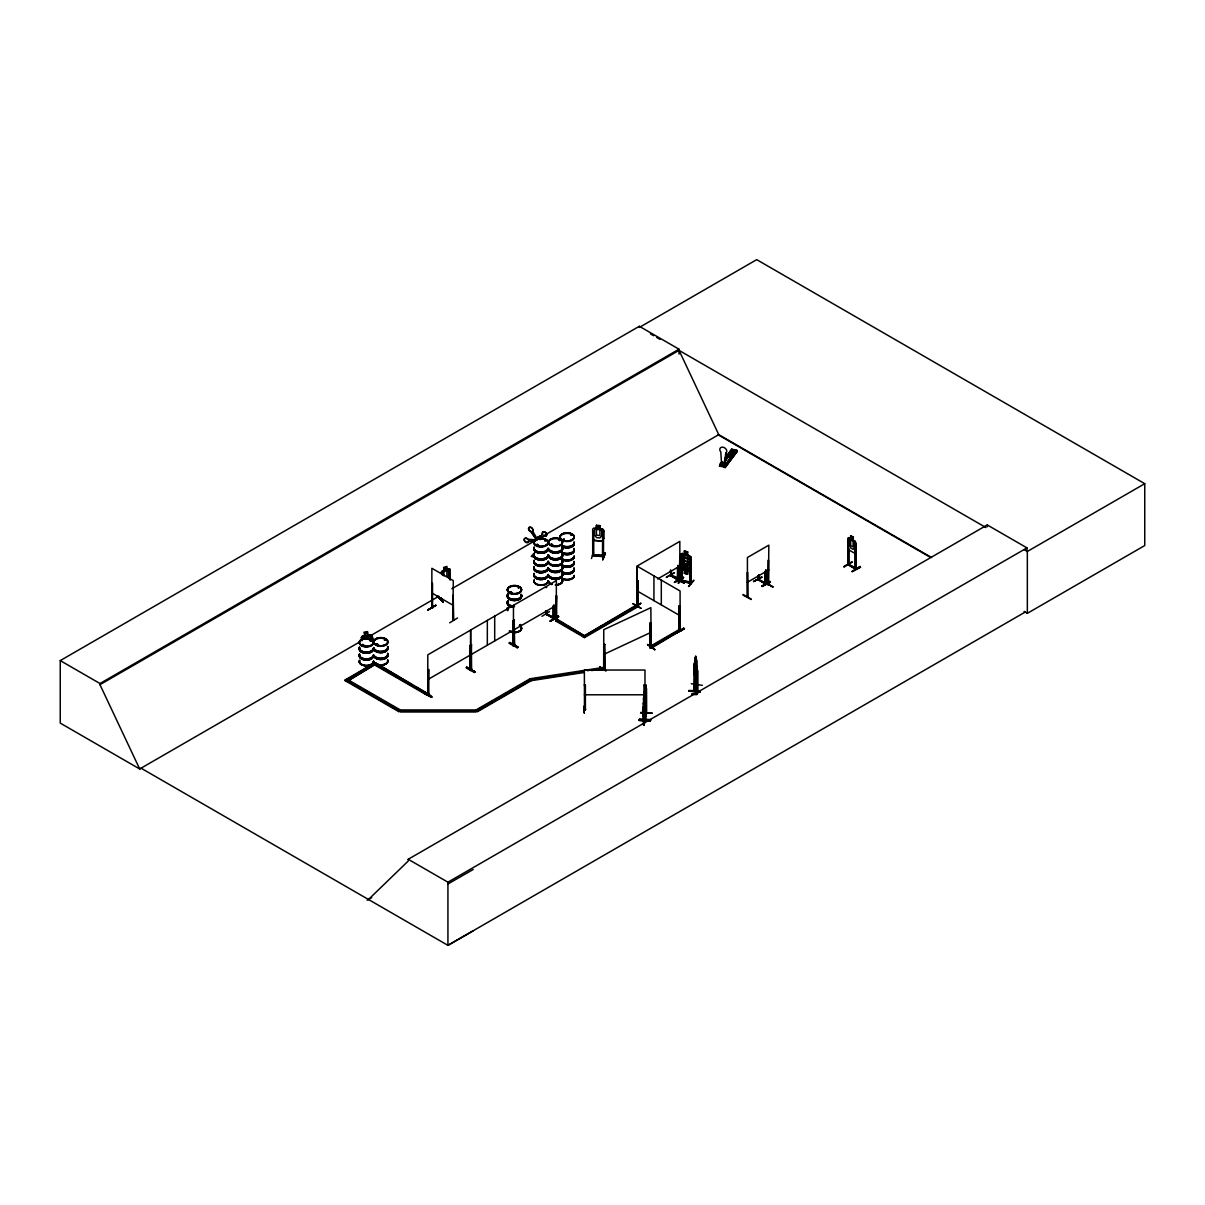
<?xml version="1.0" encoding="UTF-8"?>
<svg xmlns="http://www.w3.org/2000/svg" width="1205" height="1205" viewBox="0 0 1205 1205"><rect width="100%" height="100%" fill="white"/><g stroke="black" fill="none" stroke-linecap="round" stroke-linejoin="round"><path stroke-width="1.5" d="M643.47 714.098L643.545 706.733L643.274 708.856M643.907 706.793L644.208 692.167L643.816 695.496M643.214 709.971L644.163 703.148L643.741 708.495L643.56 706.763M696.55 684.847L694.14 691.052M694.893 668.127L695.616 660.476L694.924 690.676L694.14 690.149L696.309 684.847M696.339 684.515L696.821 684.576M728.182 456.138C729.853 459.587 731.736 453.592 728.272 456.213M603.66 669.513L603.765 629.688L650.866 607.666L651.107 647.718L650.293 648.049L651.227 646.708L650.098 646.814M603.66 668.609L604.91 668.353L604.142 668.715M649.977 646.965L651.122 646.724M643.756 706.507L643.726 703.6M696.49 669.829L696.611 668.429M644.163 715.409L644.283 699.005L643.395 704.082M643.786 701.551L643.44 703.705M643.621 709.052L644.057 703.539L644.223 704.895M696.294 668.519L696.821 666.38L696.129 693.658M639.448 718.918L650.745 719.611M643.952 710.393L643.395 716.297L643.756 714.67M645.805 693.538L645.217 699.036L645.006 697.68M696.897 675.222L696.309 680.72L696.098 679.349M644.389 709.474L643.515 716.297L643.274 714.535M725.756 453.155L725.033 464.904L721.539 464.046L720.816 451.95A3.796 2.847 36.1 0 1 720.816 447.582A3.796 2.847 36.1 0 1 725.756 448.772A3.796 2.847 36.1 0 1 725.756 453.155L724.943 465.025L721.012 464.151C721.238 458.909 721.946 470.778 721.735 463.066L723.331 463.458L723.331 466.169L721.735 465.778M643.545 725.335L643.53 698.734M696.144 670.116L694.698 661.711L696.204 669.317L694.472 675.071L696.535 666.455L694.472 675.071L694.11 672.661M644.223 710.573L643.937 712.697M643.591 699.457L644.073 692.152M644.916 693.101L644.931 691.263L644.916 701.28M696.023 694.246L696.144 672.947M688.718 690.872C699.171 689.109 708.344 694.17 688.718 690.872L699.834 692.242M688.823 690.45L699.939 691.821M645.006 691.986L645.323 689.878M546.965 610.995L546.663 614.746L545.955 613.375L546.769 613.842M553.185 617.547L554.24 618.677L553.878 604.654M553.155 606.01L553.155 618.481L553.411 617.261M554.149 617.728L546.769 614.098L554.24 617.773M636.978 605.347L638.078 604.729M637.942 606.401L636.858 606.22L636.978 566.124L679.831 541.376L679.831 581.156L679.033 581.638L680.207 581.307M679.108 630.577L679.334 605.588L679.876 630.968L678.972 630.456L680.177 630.772L680.072 590.977L637.219 566.23L637.174 606.115L638.032 605.829L636.481 604.985L582.904 636.692L602.38 625.44M643.756 707.968L644.057 705.964M643.756 713.661L644.148 711.236M643.997 715.559L643.741 717.894M650.399 720.936L639.087 720.364L650.459 720.575M643.545 698.81L644.434 693.749L644.238 695.315M643.666 698.81L644.073 696.385M643.756 704.082L643.952 702.379M644.419 705.964L643.651 711.04L643.545 708.751M644.359 721.313L644.991 719.777L643.922 724.747M644.313 724.13L644.931 720.726M723.482 463.036L721.991 463.774L722.925 464.03M722.774 464.241L722.141 463.548L723.497 463.142M722.94 462.675L722.608 464.347M670.387 570.296L671.2 576.065L671.11 570.718M677.526 578.822L677.526 579.816L677.526 567.344M677.526 579.756L677.812 565.416M677.873 578.656C661.349 572.044 680.087 576.758 678.234 580.192M758.894 579.033L758.216 578.611L758.984 579.078M758.337 578.611L758.593 580.147L758.894 574.619M764.949 582.843L766.139 583.16L765.22 582.678M855.023 541.135L855.957 542.747L855.942 569.363L847.989 564.799L847.959 538.243L848.877 537.596L854.993 541.226M848.561 564.286L849.103 564.136M849.013 564.091L847.913 563.82L847.989 564.859M848.998 549.119L848.697 565.235L848.275 539.855L848.275 564.603L856.137 569.152L856.137 544.404L855.143 544.148L855.143 568.896M855.189 568.052L856.153 569.121M742.973 595.074L751.212 599.503M751.227 599.111L743.169 594.487M643.455 713.465L643.786 711.462M644.148 715.348L643.199 720.424L643.515 704.051M645.278 687.016L645.729 684.696L645.338 689.908M640.714 712.833L652.071 713.149L640.774 712.441M644.946 691.339L646.121 686.805M645.428 694.321L645.308 719.731L645.217 690.917M646.543 688.522L646.648 713.345L646.166 712.276L644.991 719.054M645.217 696.595L645.609 684.696M646.046 713.24L644.886 719.611M646.573 713.3L645.323 719.656L645.308 718.828M696.023 673.023L697.108 667.962L697.123 693.749M696.309 672.601L696.686 670.613M697.514 670.793L697.514 693.779M696.309 678.279L696.55 660.099L696.942 676.05M435.924 605.513L427.73 610.152M361.681 644.75L362.057 644.886M363.292 645.187L362.163 644.811M363.699 645.232L362.81 644.389M370.025 640.668L371.11 640.668M370.131 640.744L370.568 640.593M376.231 644.012L377.557 645.006L377.18 643.786M377.391 644.75L376.352 644.057L377.21 643.937M378.039 644.359L377.18 644.103M384.335 639.976L385.555 639.885M384.5 640.141L385.48 640.066L384.681 639.448M511.176 592.634L510.694 591.595L509.926 592.8M511.764 592.514L510.875 591.67M518.346 587.95L518.451 587.498M518.632 587.874L518.466 588.115M536.496 545.549L536.933 545.127M537.069 544.359L537.852 544.6M544.75 540.774L545.278 539.976L545.353 540.864M544.931 540.262L545.745 540.503L544.6 540.427M552.508 544.781L550.685 545.052M551.95 545.006L551.092 544.479M560.114 540.051L559.225 540.563M563.036 539.674L563.759 539.72M564.362 539.388L562.645 539.961M571.516 534.598L571.697 535.201M440.277 599.171C442.732 597.891 439.976 600.723 440.428 598.132L441.572 598.358M423.377 692.679C430.938 693.327 438.198 702.244 423.377 692.679L431.465 697.243M423.738 692.393L431.797 697.047M474.665 671.772L466.606 667.133M467.284 667.329L466.184 667.901L474.303 672.42M517.743 646.889L509.489 642.476L517.804 647.281M510.092 642.536L509.082 643.214L517.216 647.733M641 608.299L632.926 603.63M593.719 530.712L592.634 530.833L593.719 530.712L593.734 555.4M592.679 537.219L593.809 540.367L602.425 541.256L603.705 538.289L603.705 530.125L602.41 528.905L593.869 528.016L592.679 529.055L592.724 555.656L593.673 555.731M596.339 528.347L596.37 525.229L600.045 525.621L599.909 528.754M592.845 554.39C592.604 556.002 608.103 554.677 602.485 556.635L602.651 531.631L603.66 531.736L602.651 531.631M591.474 558.548L593.478 552.086M593.643 554.782L592.74 554.421M593.824 554.827L602.786 555.43L602.666 556.68M602.41 528.905L603.569 530.215L603.449 556.77M602.425 541.256L593.824 540.292L592.815 537.144M603.69 538.364L602.334 541.15M604.744 552.869L605.362 553.441L602.726 559.843L604.82 552.914M602.831 559.768L605.317 553.381M600.165 666.546C598.569 668.097 604.955 667.645 605.949 670.598M855.957 550.926L854.963 553.487L855.776 550.911M695.014 658.548L695.767 656.258L694.502 663.503L694.366 690.616L696.701 684.892M695.014 659.557L695.481 657.282M696.174 657.855L693.99 664.573L694.02 672.751M694.622 666.425L694.592 691.248L697.017 684.847M691.339 683.732L702.349 685.344M694.698 661.711L694.216 691.188M436.978 596.565C437.264 593.824 450.7 611.447 437.49 595.933M437.415 596.385L443.229 601.581M644.976 721.253L644.976 670.04L584.365 670.04L584.485 710.122L585.51 709.82M722.307 463.548C722.593 463.624 723.889 463.097 722.639 463.066M684.289 570.206L682.798 568.564L682.798 562.886L684.455 560.943L684.47 555.264L687.558 556.198L687.558 561.876L689.215 564.784L689.215 570.462L687.558 570.989L687.603 574.228L684.289 573.249L684.455 570.07L680.976 568.142C680.78 559.948 679.65 553.291 689.817 559.662L690.811 562.901M681.081 560.024L682.256 557.343M666.425 577.27L674.469 572.631L666.365 577.285M843.982 566.787L851.995 562.193M541.964 616.327L549.555 611.568M546.242 610.589L546.242 614.113L561.093 622.458L545.85 614.264L545.88 613.33L547.07 613.646M637.972 605.678L637.129 605.061M584.124 706.19L584.199 712.742M757.809 579.62L765.838 584.259L766.034 569.92M678.355 583.371L683.536 577.572M470.944 669.98L471.336 644.645L471.607 669.649L471.411 668.444M513.827 645.278L513.797 620.545L512.743 620.756L513.089 645.654L514.625 643.952L514.625 644.856L514.234 619.957L513.707 645.308M372.014 641.105L370.989 635.788L372.767 640.879M372.691 641L371.667 635.683M364.693 635.758L362.238 636.15L361.364 637.596L362.027 640.759L361.515 637.581M371.306 641.181L370.266 636.21L368.218 635.306L367.57 631.631L363.955 632.218L364.844 635.863L363.308 637.294M373.475 642.31A7.079 4.082 0 0 0 362.856 638.77A7.079 4.082 0 0 0 362.856 645.85A7.079 4.082 0 0 0 373.475 642.31A7.094 4.097 0 0 0 362.856 638.77A7.094 4.097 0 0 0 362.856 645.85A7.094 4.097 0 0 0 373.49 642.31L372.179 635.863L370.658 634.809L362.328 636.255L361.485 637.611M696.867 685.419L696.942 679.59M747.808 597.168L747.477 572.194L747.356 596.912M768.429 584.274L768.911 584.952M440.593 572.797L443.907 570.567M370.733 640.141L371.11 640.473M537.611 545.127L536.722 544.675M538.213 545.413L537.099 545.172M510.107 591.851L510.363 592.694M509.971 592.664L510.965 592.815A7.079 4.082 0 0 0 509.459 593.583A7.094 4.097 0 0 1 510.905 592.92L511.041 592.378M560.205 540.488L559.587 540.397M563.955 539.855L563.91 539.222M571.788 535.125L570.763 535.246M720.078 466.275L719.807 464.196L721.012 462.539M726.254 465.416L725.847 463.699L724.642 466.651L720.213 465.582L721.418 462.63M719.521 466.139L722.774 461.681M724.838 458.668L731.721 449.119L736.963 450.384L724.717 467.404L737.385 451.152L731.45 449.766M720.213 465.582L721.418 463.925M725.169 458.548L731.721 449.601M732.143 449.902L724.521 460.34L732.143 449.902L731.721 449.119M724.777 460.415L733.167 450.143M725.109 460.28L731.706 451.363M721.629 463.217L723.331 463.458M724.356 462.057L731.947 451.634L724.461 462.072M735.954 450.444L723.633 467.133L735.954 450.444L736.963 450.7M736.963 450.384L724.356 467.314L736.345 450.926M725.335 467.525L737.249 451.152L725.094 467.269M680.976 568.142L682.211 569.498M689.908 559.587L682.12 557.282M684.289 573.249L687.663 574.167M687.498 574.092L687.498 571.05L689.923 571.803L690.872 570.944M690.932 571.08L689.863 571.863M684.35 551.077L687.724 551.995L687.558 555.174L689.215 556.68L689.215 562.374L687.558 564.317C684.606 568.941 691.866 574.785 686.624 566.335C691.248 563.88 687.076 560.988 685.916 565.461L683.054 561.651L685.253 565.913C680.78 568.233 684.802 571.065 685.976 566.832L687.633 570.01L684.455 569.061L682.813 554.782L684.47 554.255L684.41 551.016L687.724 551.995M681.955 556.258L681.036 555.987L681.955 556.258L681.955 581.066L682.135 568.429M681.036 562.389L682.06 565.717L689.908 567.977L690.977 565.341M687.724 555.038L690.977 557.177L691.037 583.717L691.037 557.102M682.06 565.717L681.217 562.343M690.013 558.668L691.113 558.728L690.013 558.668L690.073 583.506L690.194 572.601M678.355 583.024L683.627 577.165L678.4 582.994M681.111 580.795L681.955 581.006M681.819 580.102L680.93 579.846L691.037 583.416M689.908 582.738C697.74 582.979 666.711 577.044 690.932 582.828M693.749 580.192L688.522 586.519L693.824 580.644M466.516 667.645L475.373 671.938L474.273 672.511M509.429 642.943L518.18 647.145L517.171 647.823M431.827 608.028L432.58 608.088L432.505 583.356M432.55 607.215L432.279 607.38M452.854 620.259L453.291 580.644L431.872 568.278L431.827 608.133M453.652 620.259L453.201 595.315L452.884 620.289M531.285 531.465L530.998 531.435A2.53 1.792 45 0 1 528.588 528.438A2.53 1.792 45 0 1 531.134 527.639A2.53 1.792 45 0 1 532.61 530.968L532.761 530.803A2.53 1.792 45 0 0 531.3 527.474A2.53 1.792 45 0 0 528.588 528.438A2.53 1.792 45 0 0 530.833 531.586L536.451 539.885L527.805 539.388A2.53 1.792 45 0 0 524.476 538.725A2.53 1.792 45 0 0 525.516 542.069A2.53 1.792 45 0 0 528.483 541.572L535.457 541.331M528.001 539.659L536.647 539.735L531.119 531.616M537.867 537.535L535.035 540.382L537.867 536.888L542.898 539.207M538.951 536.647L539.81 535.773L541.994 536.496L541.994 538.695L544.57 539.132M542.747 534.372L542.431 534.237A2.53 1.792 45 0 1 543.892 531.887A2.53 1.792 45 0 1 546.603 534.643A2.53 1.792 45 0 1 544.193 536.044L544.359 535.879A2.53 1.792 45 0 0 546.769 534.493A2.53 1.792 45 0 0 544.058 531.736A2.53 1.792 45 0 0 542.581 534.086L537.34 539.584M534.779 557.493L531.224 556.303L534.915 552.493M728.438 455.791L728.648 456.815L730.185 456.815M730.426 456.936L730.441 455.791M443.907 570.673L442.295 572.239L442.295 575.071M368.489 899.487L408.209 861.063L408.209 859.27L987.257 524.943L1026.976 547.883L1026.976 551.604M539.976 539.674L544.073 535.728M427.805 693.719L428.905 693.432L427.097 694.457L373.505 663.533L345.157 680.674L345.157 679.906L375.086 662.63L428.242 693.869M471.065 669.98L470.658 630.095L427.805 654.827L427.715 694.667L428.905 694.336L427.097 695.24L373.505 664.317M469.845 669.378L471.17 668.489M469.935 669.362L470.296 670.492L470.613 630.034L556.379 580.599L556.258 620.409L584.47 636.827L638.048 605.889M471.577 669.634L469.86 670.342L470.658 669.875M512.788 644.524L514.324 643.756M513.556 644.118L514.324 644.012M513.42 645.112L513.466 605.287M555.58 619.942L556.469 619.43L556.755 620.53L556.379 595.632L556.107 620.967M556.62 619.716L555.851 620.108M555.656 620.801L556.303 620.334M556.62 620.605L555.851 621.012L556.665 595.797M679.018 580.659L680.207 580.403L679.108 580.644M679.379 580.9C681.096 578.792 678.159 582.994 680.117 581.352L679.831 556.409L679.033 581.638M362.133 645.473L363.533 645.262M536.315 544.781L537.099 544.404M550.79 544.57L551.574 544.208M559.105 540.202L559.813 539.885M562.419 539.961L564.151 539.192L563.368 540.051M509.745 592.032L510.528 591.67M681.156 554.3L682.211 553.502L689.772 555.836L690.872 557.177M546.031 587.694L546.784 587.151M592.589 555.339L603.765 556.499M602.53 555.475L603.75 555.565M848.124 538.289L848.923 537.716M650.128 647.748L650.067 623.075L650.866 622.699L651.212 647.582M584.365 710.106C583.024 707.907 587.528 709.444 584.244 709.158M723.618 467.103L725.425 467.555M768.203 560.235L768.157 585.012M772.962 586.956L764.904 582.331M747.356 596.008L747.477 597.349L747.401 557.523L768.835 545.157L768.429 585.178L768.549 560.024M428.528 669.453L428.001 694.818L428.076 670.025M471.411 669.347L469.935 670.191L469.935 645.549L471.607 644.811M470.342 670.432L470.944 645.278M512.743 620.756L514.52 620.123M560.641 622.202L552.553 618.105L553.336 617.532M558.156 615.981C533.228 630.968 575.568 607.019 550.549 621.298M427.805 694.517L428.814 694.381L428.799 669.603M470.342 669.528L471.411 668.7M513.029 620.906L512.938 645.699L514.52 644.856L512.743 645.488L514.324 644.66M637.972 580.9L636.933 581.428L637.972 580.9L638.048 606.672L584.47 637.596L556.123 621.223L556.213 619.475M679.304 581.789L680.117 556.574M676.457 578.626L684.094 582.979M632.55 608.103L640.985 603.193L636.978 606.251M632.881 608.254L640.533 603.449M676.02 633.212L684.455 628.754L676.02 633.212L684.003 628.031L676.08 632.776M427.956 609.76L435.969 605.106L427.745 610.092M452.884 619.551L453.291 619.521M449.691 622.804L457.523 617.984M359.105 642.28L139.69 768.971L60.25 723.105L60.25 660.596L639.313 326.284L679.033 349.209L679.033 354.089M60.25 660.596L99.97 683.521L679.033 349.209M473.158 930.847L447.929 945.353L141.045 768.172L139.69 768.971L99.97 684.681L679.033 350.369L985.901 527.534M370.507 635.713L438.846 596.249M451.86 588.733L534.854 540.819M543.003 536.12L718.752 434.644L931.555 557.508M427.805 679.575L556.379 605.347M345.157 679.906L398.735 710.83L400.301 709.941L476.065 709.941L529.643 679.002L531.194 679.906L584.259 671.697M556.123 620.455L557.674 619.551L584.47 635.788L557.674 620.319L556.123 621.223M345.157 680.674L398.735 711.613L400.301 710.709L392.182 706.025M657.614 578.957L679.831 566.124M682.904 577.963L682.497 577.27L674.469 582.422L682.949 578.023L674.469 582.422M682.557 577.346L674.514 581.985M605.633 623.572L634.854 606.702M484.184 706.025L476.065 710.709L477.632 711.613L531.194 680.674L584.259 672.465M487.423 704.142L492.303 701.34M495.541 699.457L498.795 697.59M502.033 695.707L506.913 692.905M510.152 691.022L513.405 689.155M516.644 687.272L528.016 680.72M351.589 682.587L346.724 679.002L400.301 709.941L400.301 711.989L476.065 711.989L476.065 709.941L477.632 710.83L531.194 679.906L530.622 678.671L603.81 667.359L604.383 668.579L591.58 670.567M747.401 582.271L768.835 569.905M761.967 577.225L753.487 581.608L761.515 576.969M758.698 579.5L765.838 583.356M650.866 647.447C648.938 648.456 652.297 647.672 650.655 646.031L679.394 629.432L680.885 630.381L652.221 647.703L650.655 646.799L658.623 642.205M661.801 640.367L679.319 630.26L680.885 631.164M650.655 646.031L652.221 646.934L680.885 630.381M765.22 582.949L758.081 579.454M765.762 583.31L766.124 584.109L764.964 583.838L765.039 571.426M761.967 585.992L770.04 581.382L762.012 586.067M762.012 586.398L770.447 582.12L762.072 586.504M853.23 540.202L853.321 537.114L850.594 535.638L850.685 538.831L849.359 539.087L849.359 544.765L850.685 547.974L853.14 549.39L854.466 547.718L854.466 542.039L853.14 540.262L853.14 537.219L850.685 535.788M847.959 546.407L848.772 549.917L855.053 553.441M856.137 544.404L855.143 544.148M844.027 566.952L852.071 561.801L844.027 566.44M855.339 568.037L848.802 564.588L856.228 568.293M860.521 567.133L852.071 571.592L860.159 566.516M367.118 900.271L371.743 897.605M408.209 859.27L447.929 882.196L1026.976 547.883M1024.16 549.631L1027.338 551.468L1144.75 483.687L1144.75 545.549L1027.338 613.33L1024.084 611.447M1025.35 611.974L447.929 945.353L447.929 882.196M447.929 884.003L473.158 869.498M440.397 599.096C442.356 600.12 440.94 596.264 441.135 598.84M603.539 556.725L592.619 555.625L592.589 554.436M604.549 644.344L603.765 644.72L603.916 669.679L604.91 669.257L604.549 644.344L604.789 669.362L603.765 669.468L604.549 669.091M604.006 644.901L604.805 644.524M650.067 623.075L651.122 622.88M654.692 649.51L647.477 644.434L654.752 649.525M647.974 644.72L654.767 649.902M603.765 654.42L650.866 632.414M428.152 694.818L428.89 693.658M638.063 604.955L636.888 605.046L638.048 605.543M536.782 544.826L537.927 545.006M551.363 544.193L550.971 544.585M552.462 545.202L550.851 545.082M384.862 639.373L384.757 639.614M690.088 582.271L689.968 583.461M690.088 583.175L691.158 583.431M514.113 644.72L514.234 619.957M637.686 604.579L637.686 606.642L637.686 580.735M471.2 669.423L471.336 644.645M443.802 570.613L443.726 567.495L446.935 566.41L446.904 576.351M449.088 568.805L450.218 569.483L446.935 569.453M449.043 568.911L441.542 571.29M443.907 571.682L446.904 570.658M449.104 571.441C450.986 570.01 447.386 576.276 449.104 578.505M440.714 599.322C439.509 598.629 441.663 597.183 441.572 598.99M728.663 455.912L730.2 455.912M604.579 668.127L604.067 669.649M690.766 582.813L690.766 583.702L680.93 580.735L681.036 554.225L682.151 553.381L684.515 554.195L684.515 551.152M536.541 545.413L538.153 544.69M453.336 620.455L453.201 595.315M670.673 570.131L670.793 575.463M765.22 583.582L765.476 582.738M368.293 635.201L370.658 634.809M365.115 637.008L368.474 636.496L369.167 639.795M532.459 679.168L536.12 678.596M548.923 676.623L552.583 676.05M556.243 675.478L559.903 674.921M565.386 674.062L569.046 673.505M580.027 671.803L583.687 671.245M587.347 670.673L591.007 670.101M596.49 669.257L600.15 668.685M598.9 670.206L604.383 669.362M720.771 466.245L720.545 466.395M676.08 578.762L684.169 583.371M510.694 592.694L510.905 592.468A7.185 4.142 0 0 0 509.369 593.131M369.965 640.593L370.854 640.442M362.931 645.684L361.756 645.262M679.74 630.019L678.972 629.552L680.147 629.808L679.469 629.462L679.74 630.923M848.666 565.19L848.395 563.729M670.673 575.433L678.626 580.027L678.536 565.838M855.806 569.317L855.55 567.856M758.698 579.244L757.93 578.837M758.563 580.087L758.608 574.785M585.389 685.073L584.365 685.088L585.389 685.073L585.389 710.046L584.32 709.775L585.389 709.82M643.952 685.088L644.976 685.314L643.952 685.088L643.952 725.365M584.365 694.788L644.976 694.788M400.301 711.206L476.065 711.206M644.524 694.261L644.434 721.358M650.414 720.424L639.087 720.364M639.102 720.213L650.414 720.786M697.228 676.532L696.144 685.253L696.008 682.964M696.656 694.306L691.806 694.005L695.089 694.351M691.806 694.366L696.656 694.667M640.714 712.682L652.071 713.194M537.264 544.555L538.213 544.781M761.846 577.09L753.923 581.352M650.323 647.989L650.323 623.256M696.415 658.276L696.415 694.276M593.688 554.526L593.508 555.731M440.578 599.337L440.714 598.418M551.92 544.208L552.703 544.57M537.099 545.488L536.285 545.142M362.841 644.539L363.699 644.901M724.642 465.371L725.049 467.073L719.415 466.124M446.904 569.649L448.501 570.116L448.501 575.794M682.256 569.423L689.878 571.682M540.578 537.927L538.394 537.189L537.52 538.063L539.704 538.786M679.364 630.29L679.334 605.588M553.713 618.798L554.149 606.266M765.732 584.274L765.762 570.07M632.881 603.735L641.075 608.344M558.548 616.689L558.096 615.906M509.474 642.852L517.743 647.416M466.561 667.208L474.981 672.044M466.561 667.54L474.921 671.682M764.738 582.407L772.992 587.016L764.708 582.512M1144.75 483.687L756.71 259.647L639.313 327.444L639.313 326.284M650.429 333.86L653.607 335.698M656.785 337.521L659.963 339.358M718.09 434.779L929.688 556.951M860.551 567.209L852.146 571.547L860.099 566.44M670.387 575.598L678.34 580.192L678.264 566.004M637.219 590.977L680.072 615.725M638.048 606.672L636.481 604.985M431.872 593.026L453.291 605.392M412.426 684.952L375.086 662.63M415.68 686.835L427.037 693.387M354.842 684.47L359.708 687.272M362.961 689.155L374.318 695.707M377.572 697.59L388.929 704.142M600.12 666.952L605.889 671.019M765.988 583.973L758.171 579.515L758.171 575.975M757.93 579.741L757.885 576.141M443.726 567.495L443.907 575.945M437.445 596.324L443.259 602.093M558.171 616.388L550.158 620.997M528.152 539.509L527.956 539.238A2.53 1.792 45 0 0 524.642 538.56A2.53 1.792 45 0 0 525.681 541.919A2.53 1.792 45 0 0 528.634 541.422M532.61 530.998L537.611 539.584M679.033 350.369L718.752 434.644M681.036 579.831L680.93 580.705M689.953 559.527L690.932 562.931M694.502 669.182L694.893 670.567L696.008 665.115L695.647 656.243M372.074 635.939L373.369 642.265M643.726 709.896L643.907 711.522L644.012 703.69M645.067 703.419L644.931 701.19L645.052 703.569M585.51 709.399L585.269 710.122M584.184 706.145L584.274 713.224M1027.338 551.468L1027.338 613.33M987.257 524.943L987.257 526.751M855.414 543.982L855.414 568.73M850.76 535.743L850.76 538.786M765.311 571.26L765.311 583.642M725.847 463.699L725.847 464.994M697.635 670.206L697.635 693.191M696.55 679.545L696.701 685.54M682.135 556.062L682.135 559.587M671.396 570.552L671.2 576.065M661.304 580.147L661.304 604.88M653.938 575.885L653.938 600.632M652.221 646.934L652.221 647.703M646.121 694.908L646.016 686.684L646 694.908M646.016 712.411L646.016 713.902M645.534 685.72L645.428 687.904M643.756 698.388L643.636 724.747M599.894 525.772L599.894 528.814L601.732 530.034L601.732 535.713L599.894 537.957L596.475 537.596L594.637 534.975L594.637 529.296L596.475 528.468L596.49 525.35M584.47 636.827L584.47 637.596M557.674 619.551L557.674 620.319M553.426 605.844L553.426 618.21M546.693 611.161L546.769 614.746L545.955 610.739M531.194 679.906L531.194 680.674L529.643 679.002M530.622 678.671L530.622 679.454M494.698 616.132L494.698 640.864M487.332 620.379L487.332 645.127M477.632 710.83L477.632 711.613M450.158 569.423L450.188 580.177M449.977 571.14L449.977 578.204M449.299 571.637L449.299 578.701M432.233 583.521L432.188 608.299L432.143 583.145M427.097 694.457L427.097 695.24M398.735 710.83L398.735 711.613M99.97 683.521L99.97 684.681M512.592 606.913A7.185 4.142 0 0 1 508.224 600.828M507.636 609.67A7.064 4.082 0 0 1 507.636 607.561M521.404 594.999A7.185 4.142 0 0 1 513.511 600.18A7.185 4.142 0 0 1 508.224 594.005M514.46 606.702A7.185 4.142 0 0 1 508.224 600.467M521.404 594.652A7.185 4.142 0 0 1 513.511 599.834A7.185 4.142 0 0 1 508.224 593.643M509.369 592.785A7.185 4.142 0 0 1 510.86 592.122M507.591 609.835A7.094 4.097 0 0 1 507.591 607.712M507.636 610.709A7.064 4.082 0 0 1 507.636 608.6M507.591 610.363A7.094 4.097 0 0 1 507.591 608.239M521.253 627.037A7.049 4.067 0 0 1 517.984 631.616A7.049 4.067 0 0 1 509.474 630.968M520.681 624.431A7.185 4.142 0 0 1 519.536 625.29M521.313 627.172A7.094 4.097 0 0 1 517.999 631.797A7.094 4.097 0 0 1 509.429 631.134M562.117 545.504A7.094 4.097 0 0 0 569.845 546.392A7.094 4.097 0 0 0 574.213 542.612A7.079 4.082 0 0 1 569.829 546.392A7.079 4.082 0 0 1 562.117 545.504M574.062 548.772A7.185 4.142 0 0 1 570.718 553.441A7.185 4.142 0 0 1 562.042 552.779M562.117 546.648A7.094 4.097 0 0 0 569.845 547.537A7.094 4.097 0 0 0 574.213 543.756A7.079 4.082 0 0 1 569.829 547.537A7.079 4.082 0 0 1 562.117 546.648M562.117 552.342A7.094 4.097 0 0 0 570.673 552.99A7.094 4.097 0 0 0 573.972 548.38A7.079 4.082 0 0 1 570.658 552.975A7.079 4.082 0 0 1 562.117 552.327M562.117 553.472A7.079 4.082 0 0 0 569.829 554.36A7.079 4.082 0 0 0 574.198 550.595A7.094 4.097 0 0 1 569.845 554.375A7.094 4.097 0 0 1 562.117 553.487M562.148 558.804A7.049 4.067 0 0 0 569.814 559.677A7.049 4.067 0 0 0 574.167 555.927A7.094 4.097 0 0 1 569.845 559.858A7.094 4.097 0 0 1 562.102 558.969M574.062 549.119A7.185 4.142 0 0 1 570.718 553.788A7.185 4.142 0 0 1 562.042 553.125M574.062 542.295A7.185 4.142 0 0 1 570.718 546.965A7.185 4.142 0 0 1 562.042 546.302M574.062 541.934A7.185 4.142 0 0 1 570.718 546.603A7.185 4.142 0 0 1 562.042 545.94M562.102 559.21A7.094 4.097 0 0 0 569.845 560.099A7.094 4.097 0 0 0 574.228 556.303A7.079 4.082 0 0 1 569.829 560.099A7.079 4.082 0 0 1 562.117 559.21M562.117 564.964A7.094 4.097 0 0 0 569.845 565.853A7.094 4.097 0 0 0 574.213 562.072A7.079 4.082 0 0 1 569.829 565.853A7.079 4.082 0 0 1 562.117 564.964M574.062 568.233A7.185 4.142 0 0 1 570.718 572.902A7.185 4.142 0 0 1 562.042 572.239M562.117 566.109A7.094 4.097 0 0 0 569.845 566.998A7.094 4.097 0 0 0 574.213 563.217A7.079 4.082 0 0 1 569.829 566.998A7.079 4.082 0 0 1 562.117 566.109M573.972 567.841A7.094 4.097 0 0 1 570.673 572.45A7.094 4.097 0 0 1 562.117 571.803M562.117 572.932A7.079 4.082 0 0 0 569.829 573.821A7.079 4.082 0 0 0 574.198 570.055A7.094 4.097 0 0 1 569.845 573.836A7.094 4.097 0 0 1 562.117 572.947M574.167 575.388A7.049 4.067 0 0 1 569.814 579.138A7.049 4.067 0 0 1 562.148 578.264M574.062 568.579A7.185 4.142 0 0 1 570.718 573.249A7.185 4.142 0 0 1 562.042 572.586M574.198 568.911A7.079 4.082 0 0 1 569.829 572.676A7.079 4.082 0 0 1 562.117 571.788M574.062 561.756A7.185 4.142 0 0 1 570.718 566.425A7.185 4.142 0 0 1 562.042 565.763M574.062 561.394A7.185 4.142 0 0 1 570.718 566.064A7.185 4.142 0 0 1 562.042 565.401M574.167 556.936A7.049 4.067 0 0 1 569.814 560.687A7.049 4.067 0 0 1 562.148 559.813M574.228 556.59A7.094 4.097 0 0 1 569.845 560.37A7.094 4.097 0 0 1 562.102 559.481M562.102 578.671A7.094 4.097 0 0 0 569.845 579.56A7.094 4.097 0 0 0 574.228 575.764A7.079 4.082 0 0 1 569.829 579.53A7.079 4.082 0 0 1 562.117 578.641M574.228 575.538A7.094 4.097 0 0 1 569.845 579.319A7.094 4.097 0 0 1 562.102 578.43M373.445 661.349A7.049 4.067 0 0 1 365.476 665.386A7.049 4.067 0 0 1 359.587 660.295M373.58 655.625A7.185 4.142 0 0 1 365.461 659.738A7.185 4.142 0 0 1 359.452 654.541M373.58 655.264A7.185 4.142 0 0 1 365.461 659.376A7.185 4.142 0 0 1 359.452 654.195M373.58 648.787A7.185 4.142 0 0 1 365.461 652.914A7.185 4.142 0 0 1 359.452 647.718M373.58 648.441A7.185 4.142 0 0 1 365.461 652.553A7.185 4.142 0 0 1 359.452 647.371M373.505 661.515A7.094 4.097 0 0 1 365.476 665.582A7.094 4.097 0 0 1 359.542 660.445M387.588 659.692A7.064 4.082 0 0 1 382.588 664.693A7.064 4.082 0 0 1 373.942 661.801M387.709 653.938A7.185 4.142 0 0 1 382.633 659.014A7.185 4.142 0 0 1 373.821 656.092M387.709 653.592A7.185 4.142 0 0 1 382.633 658.668A7.185 4.142 0 0 1 373.821 655.731M387.709 647.115A7.185 4.142 0 0 1 382.633 652.191A7.185 4.142 0 0 1 373.821 649.254M387.709 646.754A7.185 4.142 0 0 1 382.633 651.845A7.185 4.142 0 0 1 373.821 648.908M387.618 659.843A7.094 4.097 0 0 1 384.32 664.452A7.094 4.097 0 0 1 375.749 663.804M374.619 662.946A7.094 4.097 0 0 1 373.671 660.897M562.298 560.114A7.049 4.067 0 0 1 557.328 565.085A7.049 4.067 0 0 1 548.697 562.223M562.449 554.36A7.185 4.142 0 0 1 557.358 559.436A7.185 4.142 0 0 1 548.561 556.514M562.449 554.014A7.185 4.142 0 0 1 557.358 559.09A7.185 4.142 0 0 1 548.561 556.153M562.449 547.537A7.185 4.142 0 0 1 557.358 552.613A7.185 4.142 0 0 1 548.561 549.676M562.449 547.175A7.185 4.142 0 0 1 557.358 552.267A7.185 4.142 0 0 1 548.561 549.329M562.358 560.25A7.094 4.097 0 0 1 556.424 565.371A7.094 4.097 0 0 1 548.395 561.319M562.298 579.575A7.049 4.067 0 0 1 555.505 584.696M551.98 584.154A7.049 4.067 0 0 1 548.697 581.684M562.449 573.821A7.185 4.142 0 0 1 556.439 579.003A7.185 4.142 0 0 1 548.305 574.89A7.185 4.142 0 0 1 540.081 578.867A7.185 4.142 0 0 1 534.086 573.685M562.449 566.636A7.185 4.142 0 0 1 556.439 571.833A7.185 4.142 0 0 1 548.305 567.721M562.449 573.475A7.185 4.142 0 0 1 557.358 578.551A7.185 4.142 0 0 1 548.561 575.613M562.449 566.998A7.185 4.142 0 0 1 557.358 572.074A7.185 4.142 0 0 1 548.561 569.137M562.328 561.123A7.079 4.082 0 0 1 557.328 566.124A7.079 4.082 0 0 1 548.667 563.232M562.358 560.762A7.094 4.097 0 0 1 557.343 565.793A7.094 4.097 0 0 1 548.637 562.886M562.358 579.726A7.094 4.097 0 0 1 555.505 584.892M551.95 584.335A7.094 4.097 0 0 1 548.395 580.78M548.079 561.364A7.064 4.082 0 0 1 540.096 565.401A7.064 4.082 0 0 1 534.207 560.325A7.064 4.082 0 0 0 540.096 565.401A7.064 4.082 0 0 0 548.079 561.379A7.094 4.097 0 0 1 540.096 565.597A7.094 4.097 0 0 1 534.161 560.476M548.215 555.641A7.185 4.142 0 0 1 540.081 559.753A7.185 4.142 0 0 1 534.086 554.571M548.215 555.294A7.185 4.142 0 0 1 540.081 559.406A7.185 4.142 0 0 1 534.086 554.225M548.215 548.817A7.185 4.142 0 0 1 540.081 552.929A7.185 4.142 0 0 1 534.086 547.748M548.215 548.471A7.185 4.142 0 0 1 540.081 552.583A7.185 4.142 0 0 1 534.086 547.386M548.079 562.374A7.064 4.082 0 0 1 540.096 566.41A7.064 4.082 0 0 1 534.207 561.319M548.079 580.825A7.064 4.082 0 0 1 540.096 584.862A7.064 4.082 0 0 1 534.207 579.771M548.124 562.042A7.094 4.097 0 0 1 540.096 566.094A7.094 4.097 0 0 1 534.161 560.973M548.215 575.101A7.185 4.142 0 0 1 540.081 579.213A7.185 4.142 0 0 1 534.086 574.032M548.215 568.278A7.185 4.142 0 0 1 540.081 572.39A7.185 4.142 0 0 1 534.086 567.209M548.215 567.932A7.185 4.142 0 0 1 540.081 572.044A7.185 4.142 0 0 1 534.086 566.847M535.984 540.277A2.214 1.567 45 0 1 538.786 539.162M535.592 540.668A2.214 1.567 45 0 1 537.927 539.222M644.404 702.304L644.434 706.01L644.539 702.319M639.388 719.656L650.685 720.439L639.403 719.626M375.071 664.437L348.29 680.674L375.071 664.437M446.362 567.299L444.434 567.947L444.434 568.971L446.362 568.308L446.362 567.299M367.013 632.444L364.844 632.791L365.085 633.966L367.254 633.634L367.013 632.444M599.277 526.224L597.077 525.998L597.077 527.007L599.277 527.233L599.277 526.224M599.894 529.839L596.475 529.477L596.475 535.171L599.894 535.517L599.894 529.839M735.758 452.056L730.516 450.775L735.758 452.056M734.945 453.155L729.703 451.89L734.945 453.155M733.74 454.827L728.498 453.547L733.74 454.827M732.655 456.303L727.413 455.023L732.655 456.303M731.45 457.96L726.208 456.695L731.45 457.96M687.558 561.861L684.455 560.943L687.558 561.876M687.558 564.286L684.455 563.383L687.558 564.317M687.001 572.345L685.012 571.757L685.012 572.767L687.001 573.369L687.001 572.345M687.001 552.477L685.012 551.89L685.012 552.899L687.001 553.487L687.001 552.477M852.703 537.46L851.122 536.556L852.703 538.484L852.703 537.46M853.14 541.271L850.685 539.855L850.685 545.534L853.14 546.95L853.14 541.271M604.067 670.251L599.744 667.208L604.021 670.326M510.92 593.131A7.079 4.082 0 0 0 521.524 589.591A7.079 4.082 0 0 0 510.92 586.052A7.094 4.097 0 0 0 510.905 593.161A7.094 4.097 0 0 0 521.554 589.622A7.094 4.097 0 0 0 510.905 586.067A7.079 4.082 0 0 0 510.92 593.131M510.935 593.704A7.049 4.067 0 0 0 521.494 590.179A7.049 4.067 0 0 0 510.935 586.654A7.049 4.067 0 0 0 510.935 593.704M510.905 593.387A7.094 4.097 0 0 0 521.554 589.832A7.094 4.097 0 0 0 510.905 586.278A7.094 4.097 0 0 0 510.905 593.387M514.46 600.557A7.079 4.082 0 0 0 521.283 595.406A7.094 4.097 0 0 1 514.46 600.557A7.094 4.097 0 0 1 507.606 595.406A7.079 4.082 0 0 0 514.46 600.557M514.46 599.412A7.079 4.082 0 0 0 521.283 594.261A7.094 4.097 0 0 1 514.46 599.412A7.094 4.097 0 0 1 507.606 594.261A7.079 4.082 0 0 0 514.46 599.412M510.92 591.791A7.079 4.082 0 0 0 509.459 592.438A7.094 4.097 0 0 1 510.905 591.776M507.621 602.244A7.079 4.082 0 0 0 510.92 606.838A7.094 4.097 0 0 1 507.606 602.244M507.621 601.099A7.079 4.082 0 0 0 514.46 606.236A7.094 4.097 0 0 1 507.606 601.099M507.606 607.998A7.094 4.097 0 0 0 507.606 610.107A7.064 4.082 0 0 1 507.636 607.968M517.999 632.007A7.094 4.097 0 0 0 521.298 627.398A7.079 4.082 0 0 1 517.984 632.007A7.079 4.082 0 0 1 509.459 631.36A7.094 4.097 0 0 0 517.999 632.007M519.46 625.651A7.079 4.082 0 0 0 520.575 624.793A7.094 4.097 0 0 1 519.46 625.651M562.117 539.765A7.079 4.082 0 0 0 573.957 537.942A7.079 4.082 0 0 0 565.296 532.941A7.079 4.082 0 0 0 562.117 539.765M562.117 540.367A7.079 4.082 0 0 0 573.957 538.53A7.079 4.082 0 0 0 565.296 533.529A7.079 4.082 0 0 0 562.117 540.367M562.102 540.006A7.094 4.097 0 0 0 573.987 538.168A7.094 4.097 0 0 0 565.281 533.152A7.094 4.097 0 0 0 562.102 540.006M562.117 539.81A7.094 4.097 0 0 0 573.972 537.972A7.094 4.097 0 0 0 565.296 532.956A7.094 4.097 0 0 0 562.117 539.81M362.871 646.422A7.049 4.067 0 0 0 373.445 642.898A7.049 4.067 0 0 0 362.871 639.373A7.049 4.067 0 0 0 362.871 646.422M362.841 646.121A7.094 4.097 0 0 0 373.505 642.566A7.094 4.097 0 0 0 362.841 639.012A7.094 4.097 0 0 0 362.841 646.121M365.476 653.246A7.079 4.082 0 0 0 373.475 649.194A7.094 4.097 0 0 1 365.476 653.246A7.094 4.097 0 0 1 359.542 648.124A7.079 4.082 0 0 0 365.476 653.246M365.476 652.101A7.094 4.097 0 0 0 373.49 648.049A7.079 4.082 0 0 1 365.476 652.101A7.094 4.097 0 0 1 359.542 646.98A7.079 4.082 0 0 0 365.476 652.101M365.476 660.069A7.079 4.082 0 0 0 373.475 656.017A7.094 4.097 0 0 1 365.476 660.069A7.094 4.097 0 0 1 359.542 654.963A7.079 4.082 0 0 0 365.476 660.069M365.476 658.924A7.079 4.082 0 0 0 373.475 654.872A7.094 4.097 0 0 1 365.476 658.924A7.094 4.097 0 0 1 359.542 653.818A7.079 4.082 0 0 0 365.476 658.924M365.476 665.808A7.094 4.097 0 0 0 373.505 661.741A7.079 4.082 0 0 1 365.476 665.808A7.094 4.097 0 0 1 359.542 660.671A7.079 4.082 0 0 0 365.476 665.808M375.764 644.585A7.079 4.082 0 0 0 387.603 642.762A7.079 4.082 0 0 0 378.927 637.761A7.079 4.082 0 0 0 375.764 644.585M375.779 645.172A7.049 4.067 0 0 0 387.573 643.35A7.049 4.067 0 0 0 378.942 638.364A7.049 4.067 0 0 0 375.779 645.172M375.749 644.841A7.094 4.097 0 0 0 387.618 643.003A7.094 4.097 0 0 0 378.927 637.987A7.094 4.097 0 0 0 375.749 644.841M377.225 645.247A7.094 4.097 0 0 0 387.859 641.708A7.094 4.097 0 0 0 377.225 638.153A7.094 4.097 0 0 0 377.225 645.247M382.603 659.361A7.079 4.082 0 0 0 387.603 654.345A7.094 4.097 0 0 1 382.603 659.361A7.094 4.097 0 0 1 373.912 656.469A7.079 4.082 0 0 0 382.603 659.361M381.684 651.483A7.079 4.082 0 0 0 387.603 646.377A7.094 4.097 0 0 1 381.684 651.498A7.094 4.097 0 0 1 373.671 647.431A7.079 4.082 0 0 0 381.684 651.483M384.32 664.678A7.094 4.097 0 0 0 387.618 660.069A7.079 4.082 0 0 1 384.305 664.678A7.079 4.082 0 0 1 375.764 664.03A7.094 4.097 0 0 0 384.32 664.678M373.912 662.193A7.094 4.097 0 0 0 374.619 663.187A7.079 4.082 0 0 1 373.927 662.193M382.603 658.216A7.079 4.082 0 0 0 387.603 653.2A7.094 4.097 0 0 1 382.603 658.216A7.094 4.097 0 0 1 373.912 655.324A7.079 4.082 0 0 0 382.603 658.216M382.603 652.523A7.079 4.082 0 0 0 387.603 647.522A7.094 4.097 0 0 1 382.603 652.538A7.094 4.097 0 0 1 373.912 649.646A7.079 4.082 0 0 0 382.603 652.523M550.504 545.006A7.079 4.082 0 0 0 562.328 543.184A7.079 4.082 0 0 0 553.667 538.183A7.079 4.082 0 0 0 550.504 545.006M551.965 546.257A7.079 4.082 0 0 0 562.569 542.717A7.079 4.082 0 0 0 551.965 539.177A7.079 4.082 0 0 0 551.965 546.257M551.95 545.669A7.094 4.097 0 0 0 562.584 542.13A7.094 4.097 0 0 0 551.95 538.575A7.094 4.097 0 0 0 551.95 545.669M557.328 559.783A7.079 4.082 0 0 0 562.328 554.767A7.094 4.097 0 0 1 557.328 559.783A7.094 4.097 0 0 1 548.652 556.891A7.079 4.082 0 0 0 557.328 559.783M556.424 558.743A7.079 4.082 0 0 0 562.328 553.637A7.094 4.097 0 0 1 556.424 558.743A7.094 4.097 0 0 1 548.411 554.692A7.079 4.082 0 0 0 556.424 558.743M557.343 565.507A7.094 4.097 0 0 0 562.358 560.491A7.079 4.082 0 0 1 557.328 565.537A7.079 4.082 0 0 1 548.667 562.645A7.094 4.097 0 0 0 557.343 565.507M557.328 551.815A7.094 4.097 0 0 0 562.343 546.799A7.079 4.082 0 0 1 557.328 551.8A7.094 4.097 0 0 1 548.652 548.923A7.079 4.082 0 0 0 557.328 551.8M557.328 552.944A7.079 4.082 0 0 0 562.328 547.944A7.094 4.097 0 0 1 557.328 552.959A7.094 4.097 0 0 1 548.652 550.067A7.079 4.082 0 0 0 557.328 552.944M556.424 579.349A7.079 4.082 0 0 0 562.328 574.228A7.094 4.097 0 0 1 556.424 579.349A7.094 4.097 0 0 1 548.411 575.297A7.079 4.082 0 0 0 556.424 579.349M555.505 585.118A7.094 4.097 0 0 0 562.343 579.967A7.079 4.082 0 0 1 555.505 585.103M548.411 581.021A7.094 4.097 0 0 0 551.95 584.576A7.079 4.082 0 0 1 548.426 581.021M557.328 571.275A7.094 4.097 0 0 0 562.343 566.26A7.079 4.082 0 0 1 557.328 571.26A7.094 4.097 0 0 1 548.652 568.383A7.079 4.082 0 0 0 557.328 571.26M557.328 578.099A7.079 4.082 0 0 0 562.328 573.098A7.094 4.097 0 0 1 557.328 578.099A7.094 4.097 0 0 1 548.652 575.207A7.079 4.082 0 0 0 557.328 578.099M557.328 572.405A7.079 4.082 0 0 0 562.328 567.404A7.094 4.097 0 0 1 557.328 572.42A7.094 4.097 0 0 1 548.652 569.528A7.079 4.082 0 0 0 557.328 572.405M537.49 545.88A7.064 4.082 0 0 0 548.079 542.355A7.094 4.097 0 0 0 537.475 538.816A7.094 4.097 0 0 0 537.475 545.91A7.094 4.097 0 0 0 548.124 542.355A7.064 4.082 0 0 0 537.49 538.816A7.064 4.082 0 0 0 537.49 545.88M537.49 546.468A7.064 4.082 0 0 0 548.079 542.943A7.064 4.082 0 0 0 537.49 539.403A7.064 4.082 0 0 0 537.49 546.468M537.475 546.121A7.094 4.097 0 0 0 548.124 542.581A7.094 4.097 0 0 0 537.475 539.027A7.094 4.097 0 0 0 537.475 546.121M540.096 553.261A7.079 4.082 0 0 0 548.094 549.209A7.094 4.097 0 0 1 540.096 553.276A7.094 4.097 0 0 1 534.177 548.155A7.079 4.082 0 0 0 540.096 553.261M540.096 552.131A7.094 4.097 0 0 0 548.109 548.064A7.079 4.082 0 0 1 540.096 552.116A7.094 4.097 0 0 1 534.177 547.01A7.079 4.082 0 0 0 540.096 552.116M540.096 560.084A7.079 4.082 0 0 0 548.094 556.047A7.094 4.097 0 0 1 540.096 560.099A7.094 4.097 0 0 1 534.177 554.978A7.079 4.082 0 0 0 540.096 560.084M540.096 558.939A7.079 4.082 0 0 0 548.094 554.903A7.094 4.097 0 0 1 540.096 558.954A7.094 4.097 0 0 1 534.177 553.833A7.079 4.082 0 0 0 540.096 558.939M540.096 565.883A7.094 4.097 0 0 0 548.124 561.816A7.064 4.082 0 0 1 540.096 565.808A7.064 4.082 0 0 1 534.207 560.702A7.094 4.097 0 0 0 540.096 565.883M539.192 572.616A7.079 4.082 0 0 0 547.853 569.724A7.094 4.097 0 0 1 539.192 572.631A7.094 4.097 0 0 1 534.177 567.615A7.079 4.082 0 0 0 539.192 572.616M544.555 565.13A7.079 4.082 0 0 0 542.852 564.723A7.094 4.097 0 0 1 544.57 565.13M540.096 571.592A7.094 4.097 0 0 0 548.109 567.525A7.079 4.082 0 0 1 540.096 571.577A7.094 4.097 0 0 1 534.177 566.471A7.079 4.082 0 0 0 540.096 571.577M540.096 579.545A7.079 4.082 0 0 0 548.094 575.508A7.094 4.097 0 0 1 540.096 579.56A7.094 4.097 0 0 1 534.177 574.439A7.079 4.082 0 0 0 540.096 579.545M540.096 578.4A7.079 4.082 0 0 0 548.094 574.363A7.094 4.097 0 0 1 540.096 578.415A7.094 4.097 0 0 1 534.177 573.294A7.079 4.082 0 0 0 540.096 578.4M540.096 585.284A7.094 4.097 0 0 0 548.109 581.217A7.064 4.082 0 0 1 540.096 585.269A7.064 4.082 0 0 1 534.207 580.162A7.094 4.097 0 0 0 540.096 585.284"/></g></svg>
